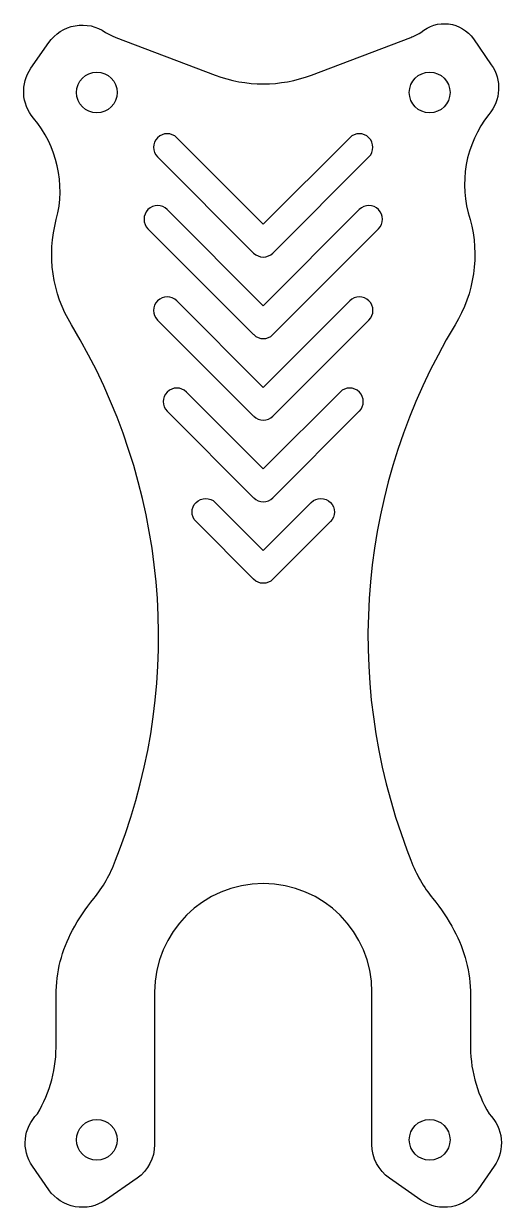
# Model space of a CAD drawing. Header units: millimetres. Extents: x -17.9 to 17.3, y -45 to 42.1.
import ezdxf

# ---------------------------------------------------------------- set-up
doc = ezdxf.new("R2010")
doc.units = ezdxf.units.MM
doc.layers.get('0').update_dxf_attribs({"linetype": 'CONTINUOUS'})

msp = doc.modelspace()

# ---------------------------------------------------------------- linework, layer by layer
for p, q in [((-7.311, 28.384), (-0.24, 21.313)), ((6.831, 28.384), (-0.24, 21.313)), ((-0.948, 19.192), (-8.726, 26.97)), ((0.467, 19.192), (8.245, 26.97)), ((-6.604, 21.677), (-0.24, 15.313)), ((6.124, 21.677), (-0.24, 15.313)), ((-0.948, 13.192), (-8.019, 20.263)), ((0.467, 13.192), (7.538, 20.263)), ((-5.897, 14.97), (-0.24, 9.313)), ((5.416, 14.97), (-0.24, 9.313)), ((-0.948, 7.192), (-7.311, 13.556)), ((0.467, 7.192), (6.831, 13.556))]:
    msp.add_line(p, q)
for points in [[(15.227, 40.942), (16.545, 39.048, -0.340615), (16.366, 35.389, 0.253521), (14.994, 27.662, -0.204164), (13.88, 19.902, 0.230869), (10.337, -18.697), (10.631, -19.479, 0.081619), (12.243, -22.293, -0.046515), (13.799, -24.617, -0.124918), (15.01, -29.386), (15.01, -32.913, 0.14007), (16.378, -38.123, -0.366856), (16.748, -41.985), (15.543, -43.717, -0.414214), (11.368, -44.467), (9.047, -42.853, -0.245536), (7.76, -40.39), (7.76, -29.181, 1), (-8.24, -29.181), (-8.24, -40.39, -0.245536), (-9.527, -42.853), (-11.848, -44.467, -0.414214), (-16.024, -43.717), (-17.229, -41.985, -0.366856), (-16.859, -38.123, 0.14007), (-15.49, -32.913), (-15.49, -29.386, -0.124918), (-14.28, -24.617, -0.046515), (-12.724, -22.293, 0.081619), (-11.112, -19.479), (-10.818, -18.697, 0.230869), (-14.361, 19.902, -0.204164), (-15.474, 27.662, 0.246232), (-17.163, 35.122, -0.340615), (-17.342, 38.78), (-16.024, 40.675, -0.414214), (-11.848, 41.425, 0.03868), (-11.271, 41.121, 0.022476), (-11.103, 41.057), (-3.785, 38.283, 0.18316), (3.304, 38.283), (10.622, 41.057, 0.022476), (10.79, 41.121, 0.03868), (11.368, 41.425, -0.445778)], [(-0.24, 27.313), (-6.604, 33.677, 1), (-8.019, 32.263), (-0.948, 25.192, 0.414214), (0.467, 25.192), (7.538, 32.263, 1), (6.124, 33.677)], [(-0.24, 3.313), (3.295, 6.849, -1), (4.709, 5.434), (0.467, 1.192, -0.414214), (-0.948, 1.192), (-5.19, 5.434, -1), (-3.776, 6.849)]]:
    msp.add_lwpolyline(points, format="xyb", close=True)
for centre in [(-12.49, 36.999), (12.01, 36.999), (-12.49, -40.041), (12.01, -40.041)]:
    msp.add_circle(centre, 1.5)
for centre, start, end in [((-8.019, 27.677), 45, 225), ((7.538, 27.677), -45, 135), ((-7.311, 20.97), 45, 225), ((6.831, 20.97), -45, 135), ((-0.24, 19.899), 225, 315), ((-6.604, 14.263), 45, 225), ((6.124, 14.263), -45, 135), ((-0.24, 13.899), 225, 315), ((-0.24, 7.899), 225, 315)]:
    msp.add_arc(centre, 1, start, end)

doc.saveas('drawing.dxf')
